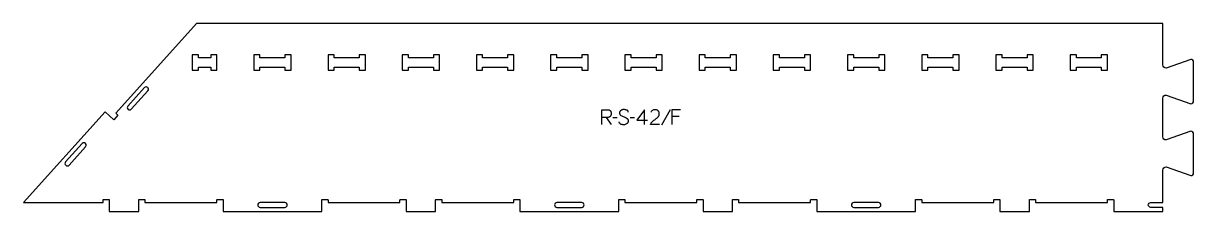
# Model space of a CAD drawing. Extents: x 0 to 2365, y 0 to 380.
import ezdxf

# ---------------------------------------------------------------- set-up
doc = ezdxf.new("R2010")
doc.units = 0
for name, color, linetype in [('1_ANYTOOL_1MMDEEP_LABELS_S', 2, 'CONTINUOUS'), ('3_ANYTOOL_CUTTHROUGH_INSID', 4, 'CONTINUOUS'), ('4_ANYTOOL_CUTTHROUGH_OUTSI', 5, 'CONTINUOUS')]:
    doc.layers.add(name, color=color, linetype=linetype)

msp = doc.modelspace()

# ---------------------------------------------------------------- linework, layer by layer
at = {"layer": '1_ANYTOOL_1MMDEEP_LABELS_S'}
for p, q in [((1177.777274, 189.864251), (1188.234417, 175.378537)), ((1200.234417, 189.307108), (1191.448702, 189.221394)), ((1235.291559, 189.307108), (1226.505845, 189.221394)), ((1306.991559, 204.949965), (1289.805845, 174.178537)), ((1325.077274, 191.449965), (1310.591559, 191.449965)), ((1239.577274, 184.078537), (1261.348702, 184.078537))]:
    msp.add_line(p, q, dxfattribs=at)
for points in [[(1168.777274, 175.421394), (1168.777274, 205.421394), (1180.134417, 205.421394, -0.030274), (1181.90023, 205.314378, -0.049), (1183.621917, 204.931215, -0.050774), (1184.954439, 204.338759, -0.06445), (1186.112988, 203.46068, -0.0646), (1187.002899, 202.324649, -0.052254), (1187.607631, 201.009787, -0.050381), (1187.996766, 199.317238, -0.031337), (1188.105845, 197.578537, -0.040022), (1187.995684, 196.20448, -0.042626), (1187.661202, 194.867822, -0.04247), (1187.092517, 193.578103, -0.036572), (1186.327274, 192.392822, -0.051097), (1185.385496, 191.378867, -0.061981), (1184.243345, 190.603537, -0.061813), (1182.934343, 190.127037, -0.049309), (1181.548702, 189.949965, -0.003273), (1180.681051, 189.912274, -0.003121), (1179.812988, 189.88568, -0.003882), (1178.795207, 189.86876, -0.002215), (1177.777274, 189.864251), (1168.820131, 189.864251)], [(1222.477274, 200.83568, 0.071867), (1222.28416, 202.172286, 0.100684), (1221.657631, 203.353537, 0.047558), (1221.183077, 203.829987, 0.038563), (1220.633077, 204.218715, 0.037928), (1219.935889, 204.566184, 0.026634), (1219.198702, 204.821394, 0.028461), (1216.175369, 205.507377, 0.041577), (1213.091559, 205.764251, 0.036938), (1211.5892, 205.653111, 0.041531), (1210.123702, 205.308894, 0.041583), (1208.746325, 204.731685, 0.038125), (1207.477274, 203.942822, 0.057611), (1206.407121, 202.950918, 0.065808), (1205.612988, 201.730322, 0.06469), (1205.135492, 200.270768, 0.046778), (1204.991559, 198.73568, 0.052235), (1205.153915, 197.185837, 0.075448), (1205.698702, 195.73568, 0.076671), (1206.614794, 194.562627, 0.061023), (1207.820131, 193.678537, 0.021951), (1210.848985, 192.151191, 0.018213), (1213.991559, 190.871394, -0.02405), (1217.093044, 189.565932, -0.02981), (1220.034417, 187.93568, -0.068439), (1221.175718, 186.969749, -0.079282), (1221.984417, 185.717822, -0.076308), (1222.409416, 184.13914, -0.047772), (1222.434417, 182.492822, -0.046243), (1222.141182, 180.811863, -0.06359), (1221.491559, 179.241037, -0.064671), (1220.518736, 177.956848, -0.057073), (1219.262988, 176.942822, -0.067522), (1216.29468, 175.579912, -0.070793), (1213.070131, 175.078537, -0.064027), (1209.931116, 175.441052, -0.070447), (1207.005845, 176.621394, -0.054374), (1205.847428, 177.471027, -0.074742), (1204.948702, 178.582108, -0.075199), (1204.425695, 179.888487, -0.057737), (1204.262988, 181.292822)], [(1285.777274, 175.464251), (1267.477274, 175.507108, -0.034491), (1268.140052, 177.25444, -0.037732), (1269.046917, 178.887465, -0.037744), (1270.186211, 180.362101, -0.03482), (1271.527274, 181.657108, -0.00859), (1274.486499, 184.055691, -0.008791), (1277.527274, 186.349965, 0.020588), (1280.346562, 188.583408, 0.025206), (1282.948702, 191.064251, 0.046908), (1283.969297, 192.365493, 0.051091), (1284.716559, 193.839251, 0.050722), (1285.165292, 195.487426, 0.041139), (1285.305845, 197.192822, 0.039396), (1285.1632, 199.000408, 0.058519), (1284.673702, 200.739251, 0.060358), (1283.883145, 202.146367, 0.061397), (1282.777274, 203.321394, 0.048006), (1281.421317, 204.243353, 0.045901), (1279.916559, 204.896394, 0.045216), (1278.176498, 205.298953, 0.034258), (1276.391559, 205.421394, 0.055622), (1273.756989, 205.127407, 0.079896), (1271.312988, 204.146394, 0.080617), (1269.343601, 202.480694, 0.060287), (1267.905845, 200.321394)]]:
    msp.add_lwpolyline(points, format="xyb", dxfattribs=at)
for points in [[(1255.562988, 175.421394), (1255.605845, 205.464251), (1239.577274, 184.078537)], [(1328.248702, 205.421394), (1310.591559, 205.421394), (1310.591559, 175.421394)]]:
    msp.add_lwpolyline(points, dxfattribs=at)
at = {"layer": '3_ANYTOOL_CUTTHROUGH_INSID'}
for points in [[(353.417719, 316), (341.167719, 316), (341.167719, 285.5), (353.667719, 285.5), (353.667719, 285.75), (353.667719, 291.5), (378.667719, 291.5), (378.667719, 285.5), (391.167719, 285.5), (391.167719, 316), (378.667719, 316), (378.667719, 310), (353.667719, 310), (353.667719, 315.75), (353.667719, 316)], [(528.667719, 291.5), (528.667719, 285.5), (541.167719, 285.5), (541.167719, 316), (528.667719, 316), (528.667719, 310), (478.167719, 310), (478.167719, 316), (465.667719, 316), (465.667719, 285.5), (478.167719, 285.5), (478.167719, 291.5)], [(653.417719, 291.5), (678.667719, 291.5), (678.667719, 285.5), (691.167719, 285.5), (691.167719, 315.75), (691.167719, 316), (678.667719, 316), (678.667719, 310), (653.417719, 310), (628.167719, 310), (628.167719, 316), (615.667719, 316), (615.667719, 285.5), (628.167719, 285.5), (628.167719, 291.5)], [(778.167719, 291.5), (828.667719, 291.5), (828.667719, 285.5), (841.167719, 285.5), (841.167719, 316), (828.667719, 316), (828.667719, 310), (778.167719, 310), (778.167719, 316), (765.667719, 316), (765.667719, 285.5), (778.167719, 285.5)], [(953.417719, 310), (928.167719, 310), (928.167719, 316), (915.667719, 316), (915.667719, 285.5), (928.167719, 285.5), (928.167719, 291.5), (978.667719, 291.5), (978.667719, 285.5), (991.167719, 285.5), (991.167719, 316), (978.667719, 316), (978.667719, 310)], [(1128.667719, 291.5), (1128.667719, 285.5), (1141.167719, 285.5), (1141.167719, 316), (1128.667719, 316), (1128.667719, 310), (1078.167719, 310), (1078.167719, 316), (1065.667719, 316), (1065.667719, 285.5), (1078.167719, 285.5), (1078.167719, 291.5)], [(1253.41772, 310), (1228.167719, 310), (1228.167719, 316), (1215.667719, 316), (1215.667719, 285.5), (1228.167719, 285.5), (1228.167719, 291.5), (1278.66772, 291.5), (1278.66772, 285.5), (1291.16772, 285.5), (1291.16772, 315.75), (1291.16772, 316), (1278.66772, 316), (1278.66772, 310)], [(1378.16772, 291.5), (1428.66772, 291.5), (1428.66772, 285.5), (1441.16772, 285.5), (1441.16772, 316), (1428.66772, 316), (1428.66772, 310), (1378.16772, 310), (1378.16772, 316), (1365.66772, 316), (1365.66772, 285.5), (1378.16772, 285.5)], [(1553.41772, 291.5), (1578.66772, 291.5), (1578.66772, 285.5), (1591.16772, 285.5), (1591.16772, 316), (1578.66772, 316), (1578.66772, 310), (1528.16772, 310), (1528.16772, 316), (1515.66772, 316), (1515.66772, 285.5), (1528.16772, 285.5), (1528.16772, 291.5)], [(1728.66772, 291.5), (1728.66772, 285.5), (1741.16772, 285.5), (1741.16772, 316), (1728.66772, 316), (1728.66772, 310), (1678.16772, 310), (1678.16772, 316), (1665.66772, 316), (1665.66772, 285.5), (1678.16772, 285.5), (1678.16772, 291.5)], [(1853.41772, 310), (1828.16772, 310), (1828.16772, 316), (1815.66772, 316), (1815.66772, 285.5), (1828.16772, 285.5), (1828.16772, 291.5), (1878.66772, 291.5), (1878.66772, 285.5), (1891.16772, 285.5), (1891.16772, 315.75), (1891.16772, 316), (1878.66772, 316), (1878.66772, 310)], [(1978.16772, 291.5), (2028.66772, 291.5), (2028.66772, 285.5), (2041.16772, 285.5), (2041.16772, 316), (2028.66772, 316), (2028.66772, 310), (1978.16772, 310), (1978.16772, 316), (1965.66772, 316), (1965.66772, 285.5), (1978.16772, 285.5)], [(2153.41772, 291.5), (2178.66772, 291.5), (2178.66772, 285.5), (2191.16772, 285.5), (2191.16772, 316), (2178.66772, 316), (2178.66772, 310), (2128.16772, 310), (2128.16772, 316), (2115.66772, 316), (2115.66772, 285.5), (2128.16772, 285.5), (2128.16772, 291.5)]]:
    msp.add_lwpolyline(points, close=True, dxfattribs=at)
for points in [[(244.525632, 249.969246), (211.069398, 212.812374, 0.414214), (211.420962, 206.104065, 0.414214), (218.129271, 206.455629), (251.585504, 243.612501, 1)], [(118.723022, 137.152021), (85.266789, 99.99515, 1), (92.326661, 93.638405), (125.782895, 130.795277, 1)], [(478.417719, 8.5), (528.417719, 8.5, 1), (528.417719, 18), (478.417719, 18, 1)], [(1078.417719, 8.5), (1128.417719, 8.5, 1), (1128.417719, 18), (1078.417719, 18, 1)], [(1678.41772, 8.5), (1728.41772, 8.5, 1), (1728.41772, 18), (1678.41772, 18, 1)]]:
    msp.add_lwpolyline(points, format="xyb", close=True, dxfattribs=at)
at = {"layer": '4_ANYTOOL_CUTTHROUGH_OUTSI'}
msp.add_lwpolyline([(186.701244, 198.451954), (190.974325, 194.604451, -0.414214), (190.992828, 194.251382), (182.963256, 185.333649, -0.414214), (182.610187, 185.315145), (164.960506, 201.207006), (0, 18), (161.167719, 18), (161.167719, 23.75, -0.414214), (161.417719, 24), (173.417719, 24, -0.414214), (173.667719, 23.75), (173.667719, 0), (233.167719, 0), (233.167719, 23.75, -0.414214), (233.417719, 24), (245.417719, 24, -0.414214), (245.667719, 23.75), (245.667719, 18), (391.167719, 18), (391.167719, 23.75, -0.414214), (391.417719, 24), (403.417719, 24, -0.414214), (403.667719, 23.75), (403.667719, 0), (603.167719, 0), (603.167719, 23.75, -0.414214), (603.417719, 24), (615.417719, 24, -0.414214), (615.667719, 23.75), (615.667719, 18), (653.417719, 18), (761.167719, 18), (761.167719, 23.75, -0.414214), (761.417719, 24), (773.417719, 24, -0.414214), (773.667719, 23.75), (773.667719, 0), (833.167719, 0), (833.167719, 23.75, -0.414214), (833.417719, 24), (845.417719, 24, -0.414214), (845.667719, 23.75), (845.667719, 18), (953.417719, 18), (991.167719, 18), (991.167719, 23.75, -0.414214), (991.417719, 24), (1003.417719, 24, -0.414214), (1003.667719, 23.75), (1003.667719, 0), (1203.167719, 0), (1203.167719, 23.75, -0.414214), (1203.417719, 24), (1215.417719, 24, -0.414214), (1215.667719, 23.75), (1215.667719, 18), (1253.41772, 18), (1361.16772, 18), (1361.16772, 23.75, -0.414214), (1361.41772, 24), (1373.41772, 24, -0.414214), (1373.66772, 23.75), (1373.66772, 0), (1433.16772, 0), (1433.16772, 23.75, -0.414214), (1433.41772, 24), (1445.41772, 24, -0.414214), (1445.66772, 23.75), (1445.66772, 18), (1553.41772, 18), (1591.16772, 18), (1591.16772, 23.75, -0.414214), (1591.41772, 24), (1603.41772, 24, -0.414214), (1603.66772, 23.75), (1603.66772, 0), (1803.16772, 0), (1803.16772, 23.75, -0.414214), (1803.41772, 24), (1815.41772, 24, -0.414214), (1815.66772, 23.75), (1815.66772, 18), (1853.41772, 18), (1961.16772, 18), (1961.16772, 23.75, -0.414214), (1961.41772, 24), (1973.41772, 24, -0.414214), (1973.66772, 23.75), (1973.66772, 0), (2033.16772, 0), (2033.16772, 23.75, -0.414214), (2033.41772, 24), (2045.41772, 24, -0.414214), (2045.66772, 23.75), (2045.66772, 18), (2191.16772, 18), (2191.16772, 23.75, -0.414214), (2191.41772, 24), (2203.41772, 24, -0.414214), (2203.66772, 23.75), (2203.66772, 0), (2303.16772, 0), (2303.16772, 8.5), (2278.41772, 8.5, -1), (2278.41772, 18), (2303.167721, 18), (2303.167993, 83.808111, -0.411451), (2309.41772, 90.000281, -0.084369), (2309.500308, 89.986246), (2359.459767, 72.500294, 0.412073), (2365.16772, 78.250141), (2365.16772, 156.250141, 0.412073), (2359.459767, 161.999987), (2309.500308, 144.514036, -0.084369), (2309.41772, 144.5, -0.414214), (2303.16772, 150.75), (2303.16772, 228.75, -0.414214), (2309.41772, 235, -0.084369), (2309.500308, 234.985964), (2359.459767, 217.500013, 0.412073), (2365.16772, 223.249859), (2365.16772, 301.249859, 0.412073), (2359.459767, 306.999706), (2309.500308, 289.513754, -0.084369), (2309.41772, 289.499719, -0.411451), (2303.167993, 295.691889), (2303.16772, 379.5), (2153.41772, 379.5), (1853.41772, 379.5), (1553.41772, 379.5), (1253.41772, 379.5), (953.417719, 379.5), (653.417719, 379.5), (353.417719, 379.5), (349.717808, 379.5)], format="xyb", close=True, dxfattribs=at)

doc.saveas('drawing.dxf')
